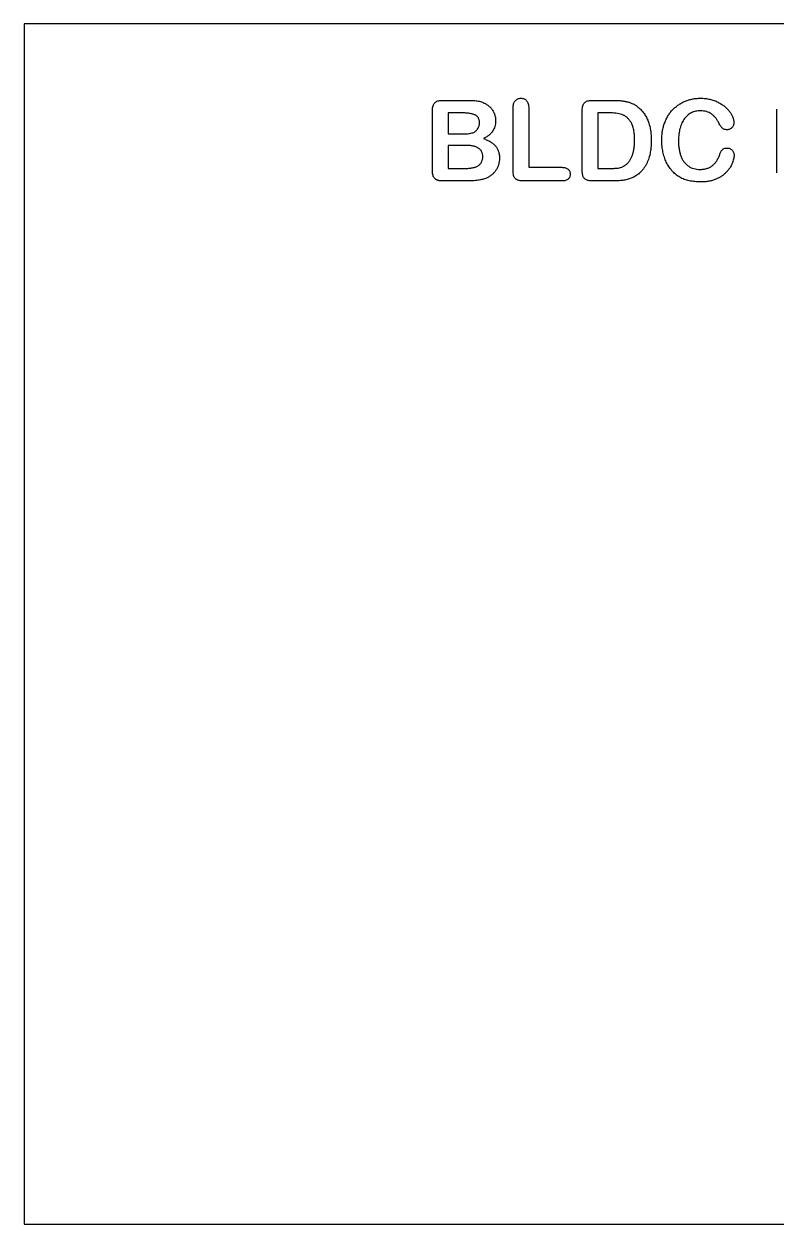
# Model space of a CAD drawing. Header units: millimetres. Extents: x -75 to 75, y -57 to 57.
# Drawn here: x -75.3 to -3.4, y -57.4 to 57.4 of the extents above; entities that cross this region are included whole.
import ezdxf

# ---------------------------------------------------------------- set-up
doc = ezdxf.new("R2010")
doc.units = ezdxf.units.MM

msp = doc.modelspace()

# ---------------------------------------------------------------- linework, layer by layer
at = {"color": 7, "linetype": 'Continuous', "lineweight": 25}
for p, q in [((-75.35, 57.35), (-75.35, -57.35)), ((75.35, 57.35), (-75.35, 57.35)), ((-35.41, 50.05), (-32.92, 50.05)), ((-21.13, 50.05), (-19.08, 50.05)), ((-36.35, 43.31), (-36.35, 49.09)), ((-33.57, 48.85), (-34.85, 48.85)), ((-34.85, 48.85), (-34.85, 46.85)), ((-28.65, 43.31), (-28.65, 49.3)), ((-27.15, 49.3), (-27.15, 43.65)), ((-22.05, 43.45), (-22.05, 49.09)), ((-19.5, 48.85), (-20.55, 48.85)), ((-20.55, 48.85), (-20.55, 43.55)), ((-3.45, 43.13), (-3.45, 49.2)), ((-34.85, 46.85), (-33.4, 46.85)), ((-34.85, 45.75), (-34.85, 43.55)), ((-33.2, 45.75), (-34.85, 45.75)), ((-27.15, 43.65), (-23.98, 43.65)), ((-34.85, 43.55), (-33.15, 43.55)), ((-20.55, 43.55), (-19.35, 43.55)), ((-33.06, 42.35), (-35.41, 42.35)), ((-23.98, 42.35), (-27.73, 42.35)), ((-19.03, 42.35), (-21.06, 42.35)), ((-75.35, -57.35), (75.35, -57.35))]:
    msp.add_line(p, q, dxfattribs=at)
for points, knots in [([(-36.35, 49.09), (-36.35, 49.17), (-36.34, 49.32), (-36.3, 49.52), (-36.23, 49.7), (-36.13, 49.83), (-36, 49.93), (-35.83, 50), (-35.63, 50.04), (-35.48, 50.05), (-35.41, 50.05)], [0, 0, 0, 0, 0.152772, 0.284023, 0.399173, 0.503117, 0.607665, 0.720965, 0.851234, 1, 1, 1, 1]), ([(-32.92, 50.05), (-32.83, 50.05), (-32.66, 50.05), (-32.41, 50.04), (-32.18, 50.01), (-31.97, 49.98), (-31.77, 49.94), (-31.58, 49.88), (-31.41, 49.8), (-31.3, 49.74), (-31.24, 49.71)], [0, 0, 0, 0, 0.153295, 0.29683, 0.429067, 0.552111, 0.668483, 0.78084, 0.89106, 1, 1, 1, 1]), ([(-31.24, 49.71), (-31.2, 49.68), (-31.11, 49.63), (-30.98, 49.53), (-30.86, 49.42), (-30.75, 49.3), (-30.65, 49.17), (-30.56, 49.03), (-30.49, 48.89), (-30.43, 48.74), (-30.38, 48.59), (-30.34, 48.43), (-30.32, 48.26), (-30.32, 48.15), (-30.32, 48.1)], [0, 0, 0, 0, 0.082432, 0.164855, 0.24726, 0.331388, 0.414939, 0.498045, 0.580312, 0.663107, 0.746677, 0.829705, 0.913995, 1, 1, 1, 1]), ([(-28.65, 49.3), (-28.65, 49.37), (-28.64, 49.51), (-28.61, 49.71), (-28.54, 49.88), (-28.45, 50.01), (-28.34, 50.12), (-28.21, 50.2), (-28.06, 50.24), (-27.96, 50.25), (-27.91, 50.25)], [0, 0, 0, 0, 0.164028, 0.308898, 0.436927, 0.555089, 0.666891, 0.774722, 0.883763, 1, 1, 1, 1]), ([(-27.91, 50.25), (-27.85, 50.25), (-27.75, 50.24), (-27.6, 50.2), (-27.47, 50.12), (-27.35, 50.02), (-27.26, 49.88), (-27.19, 49.71), (-27.16, 49.51), (-27.15, 49.37), (-27.15, 49.3)], [0, 0, 0, 0, 0.117206, 0.227639, 0.335766, 0.446489, 0.563783, 0.691981, 0.835377, 1, 1, 1, 1]), ([(-22.05, 49.09), (-22.05, 49.17), (-22.04, 49.32), (-22, 49.52), (-21.94, 49.69), (-21.84, 49.83), (-21.71, 49.93), (-21.54, 50), (-21.35, 50.04), (-21.21, 50.05), (-21.13, 50.05)], [0, 0, 0, 0, 0.152992, 0.285971, 0.402433, 0.507304, 0.610976, 0.724896, 0.853106, 1, 1, 1, 1]), ([(-19.08, 50.05), (-18.95, 50.05), (-18.7, 50.04), (-18.34, 50.02), (-18.02, 49.97), (-17.71, 49.91), (-17.43, 49.82), (-17.16, 49.71), (-16.9, 49.56), (-16.75, 49.43), (-16.67, 49.37)], [0, 0, 0, 0, 0.150635, 0.290636, 0.419884, 0.539455, 0.653804, 0.767646, 0.882454, 1, 1, 1, 1]), ([(-16.67, 49.37), (-16.62, 49.33), (-16.52, 49.24), (-16.38, 49.1), (-16.25, 48.94), (-16.13, 48.79), (-16.02, 48.62), (-15.92, 48.44), (-15.83, 48.26), (-15.75, 48.06), (-15.68, 47.86), (-15.62, 47.65), (-15.57, 47.43), (-15.53, 47.21), (-15.49, 46.97), (-15.47, 46.73), (-15.45, 46.48), (-15.45, 46.31), (-15.45, 46.22)], [0, 0, 0, 0, 0.057023, 0.113993, 0.170501, 0.227433, 0.284661, 0.342396, 0.401245, 0.461255, 0.522553, 0.585016, 0.649063, 0.715076, 0.783373, 0.853071, 0.925243, 1, 1, 1, 1]), ([(-14.45, 46.22), (-14.45, 46.37), (-14.44, 46.67), (-14.39, 47.1), (-14.31, 47.51), (-14.18, 47.9), (-14.03, 48.26), (-13.85, 48.59), (-13.64, 48.9), (-13.4, 49.17), (-13.13, 49.42), (-12.84, 49.64), (-12.53, 49.83), (-12.2, 49.98), (-11.86, 50.1), (-11.5, 50.19), (-11.13, 50.24), (-10.88, 50.25), (-10.75, 50.25)], [0, 0, 0, 0, 0.074505, 0.14539, 0.213117, 0.278617, 0.341813, 0.403443, 0.463501, 0.52331, 0.582458, 0.641055, 0.699407, 0.758524, 0.818232, 0.877891, 0.938443, 1, 1, 1, 1]), ([(-10.75, 50.25), (-10.67, 50.25), (-10.52, 50.25), (-10.3, 50.23), (-10.08, 50.2), (-9.86, 50.16), (-9.66, 50.11), (-9.46, 50.04), (-9.27, 49.97), (-9.08, 49.88), (-8.9, 49.78), (-8.74, 49.68), (-8.58, 49.58), (-8.43, 49.46), (-8.3, 49.35), (-8.17, 49.22), (-8.06, 49.09), (-7.96, 48.96), (-7.86, 48.82), (-7.79, 48.69), (-7.72, 48.56), (-7.66, 48.43), (-7.62, 48.3), (-7.59, 48.17), (-7.57, 48.04), (-7.57, 47.96), (-7.57, 47.92)], [0, 0, 0, 0, 0.053529, 0.105744, 0.156826, 0.206887, 0.256081, 0.304331, 0.352537, 0.400088, 0.446834, 0.492099, 0.535821, 0.578345, 0.620111, 0.660505, 0.700198, 0.739393, 0.777399, 0.813365, 0.847806, 0.880516, 0.912073, 0.942153, 0.971401, 1, 1, 1, 1]), ([(-31.86, 47.88), (-31.86, 47.93), (-31.86, 48.02), (-31.88, 48.14), (-31.92, 48.26), (-31.96, 48.37), (-32.02, 48.46), (-32.1, 48.54), (-32.18, 48.6), (-32.28, 48.66), (-32.4, 48.7), (-32.52, 48.74), (-32.66, 48.78), (-32.82, 48.8), (-32.99, 48.83), (-33.17, 48.84), (-33.36, 48.85), (-33.5, 48.85), (-33.57, 48.85)], [0, 0, 0, 0, 0.062689, 0.119775, 0.173302, 0.223466, 0.271717, 0.319978, 0.368133, 0.418283, 0.472296, 0.53062, 0.595091, 0.664304, 0.739395, 0.820357, 0.906745, 1, 1, 1, 1]), ([(-17.05, 46.23), (-17.05, 46.32), (-17.05, 46.5), (-17.07, 46.77), (-17.09, 47.01), (-17.13, 47.24), (-17.18, 47.44), (-17.24, 47.63), (-17.31, 47.81), (-17.4, 47.96), (-17.49, 48.1), (-17.58, 48.22), (-17.68, 48.33), (-17.79, 48.43), (-17.9, 48.52), (-18.02, 48.59), (-18.14, 48.65), (-18.31, 48.71), (-18.54, 48.77), (-18.84, 48.82), (-19.16, 48.85), (-19.39, 48.85), (-19.5, 48.85)], [0, 0, 0, 0, 0.066635, 0.129301, 0.18771, 0.24211, 0.292941, 0.340261, 0.384153, 0.425623, 0.464852, 0.502003, 0.537582, 0.571813, 0.605015, 0.637447, 0.669407, 0.70143, 0.767873, 0.839223, 0.916594, 1, 1, 1, 1]), ([(-10.74, 49.05), (-10.82, 49.05), (-10.97, 49.04), (-11.2, 49.01), (-11.41, 48.95), (-11.61, 48.87), (-11.8, 48.76), (-11.97, 48.63), (-12.13, 48.48), (-12.28, 48.31), (-12.42, 48.11), (-12.53, 47.89), (-12.63, 47.66), (-12.71, 47.4), (-12.78, 47.12), (-12.82, 46.83), (-12.84, 46.51), (-12.85, 46.3), (-12.85, 46.19)], [0, 0, 0, 0, 0.058545, 0.115013, 0.169587, 0.222731, 0.276314, 0.330118, 0.385279, 0.442791, 0.502267, 0.563316, 0.626746, 0.693334, 0.763789, 0.838279, 0.916924, 1, 1, 1, 1]), ([(-9, 47.89), (-9.05, 47.98), (-9.15, 48.16), (-9.32, 48.4), (-9.51, 48.6), (-9.71, 48.76), (-9.94, 48.89), (-10.18, 48.99), (-10.46, 49.04), (-10.64, 49.05), (-10.74, 49.05)], [0, 0, 0, 0, 0.142604, 0.275111, 0.398635, 0.514745, 0.628616, 0.746036, 0.86878, 1, 1, 1, 1]), ([(-33.4, 46.85), (-33.31, 46.85), (-33.13, 46.85), (-32.89, 46.87), (-32.68, 46.91), (-32.49, 46.95), (-32.34, 47.02), (-32.2, 47.12), (-32.09, 47.24), (-32.03, 47.33), (-32, 47.38)], [0, 0, 0, 0, 0.175446, 0.330768, 0.465552, 0.581967, 0.686925, 0.788884, 0.892046, 1, 1, 1, 1]), ([(-32, 47.38), (-31.98, 47.42), (-31.93, 47.5), (-31.89, 47.62), (-31.86, 47.75), (-31.86, 47.83), (-31.86, 47.88)], [0, 0, 0, 0, 0.246587, 0.493901, 0.741886, 1, 1, 1, 1]), ([(-30.32, 48.1), (-30.32, 48), (-30.33, 47.82), (-30.38, 47.56), (-30.47, 47.31), (-30.6, 47.09), (-30.77, 46.88), (-30.98, 46.7), (-31.21, 46.53), (-31.39, 46.44), (-31.49, 46.4)], [0, 0, 0, 0, 0.128348, 0.249745, 0.36749, 0.48477, 0.603661, 0.727567, 0.859004, 1, 1, 1, 1]), ([(-8.21, 47.24), (-8.26, 47.24), (-8.35, 47.25), (-8.47, 47.27), (-8.58, 47.32), (-8.67, 47.39), (-8.75, 47.48), (-8.83, 47.59), (-8.92, 47.73), (-8.97, 47.83), (-9, 47.89)], [0, 0, 0, 0, 0.129504, 0.245524, 0.349027, 0.445511, 0.551269, 0.678784, 0.827777, 1, 1, 1, 1]), ([(-7.57, 47.92), (-7.57, 47.88), (-7.57, 47.79), (-7.61, 47.66), (-7.67, 47.55), (-7.75, 47.44), (-7.85, 47.36), (-7.96, 47.29), (-8.09, 47.25), (-8.17, 47.24), (-8.21, 47.24)], [0, 0, 0, 0, 0.12565, 0.247772, 0.372489, 0.502404, 0.631547, 0.75379, 0.87435, 1, 1, 1, 1]), ([(-31.49, 46.4), (-31.42, 46.37), (-31.3, 46.33), (-31.13, 46.26), (-30.97, 46.19), (-30.81, 46.1), (-30.68, 46.01), (-30.55, 45.91), (-30.44, 45.81), (-30.33, 45.69), (-30.24, 45.57), (-30.16, 45.44), (-30.1, 45.31), (-30.04, 45.17), (-30, 45.02), (-29.97, 44.86), (-29.95, 44.7), (-29.95, 44.59), (-29.95, 44.53)], [0, 0, 0, 0, 0.07523, 0.14682, 0.215535, 0.281369, 0.344695, 0.406028, 0.465658, 0.523635, 0.581254, 0.638149, 0.695354, 0.753072, 0.811942, 0.872896, 0.935404, 1, 1, 1, 1]), ([(-17.85, 43.92), (-17.78, 43.98), (-17.65, 44.1), (-17.49, 44.31), (-17.35, 44.56), (-17.24, 44.84), (-17.16, 45.14), (-17.09, 45.48), (-17.06, 45.84), (-17.05, 46.1), (-17.05, 46.23)], [0, 0, 0, 0, 0.103775, 0.209904, 0.320807, 0.437978, 0.56343, 0.698232, 0.843267, 1, 1, 1, 1]), ([(-15.45, 46.22), (-15.45, 46.1), (-15.45, 45.88), (-15.48, 45.55), (-15.52, 45.24), (-15.57, 44.95), (-15.64, 44.66), (-15.72, 44.4), (-15.83, 44.14), (-15.95, 43.9), (-16.08, 43.68), (-16.24, 43.46), (-16.41, 43.26), (-16.54, 43.14), (-16.6, 43.08)], [0, 0, 0, 0, 0.099159, 0.193526, 0.284763, 0.37169, 0.455568, 0.536879, 0.615643, 0.693177, 0.769333, 0.845479, 0.92222, 1, 1, 1, 1]), ([(-13.49, 43.33), (-13.54, 43.4), (-13.64, 43.52), (-13.78, 43.72), (-13.9, 43.93), (-14.02, 44.15), (-14.12, 44.38), (-14.21, 44.62), (-14.28, 44.87), (-14.34, 45.12), (-14.39, 45.39), (-14.42, 45.66), (-14.45, 45.93), (-14.45, 46.12), (-14.45, 46.22)], [0, 0, 0, 0, 0.0774646, 0.1552673, 0.2342858, 0.3144702, 0.3958661, 0.4780818, 0.5607511, 0.6451461, 0.7311703, 0.8184238, 0.9083321, 1, 1, 1, 1]), ([(-12.85, 46.19), (-12.85, 46.11), (-12.85, 45.96), (-12.84, 45.75), (-12.82, 45.54), (-12.79, 45.35), (-12.75, 45.16), (-12.71, 44.99), (-12.66, 44.82), (-12.6, 44.66), (-12.53, 44.51), (-12.46, 44.37), (-12.38, 44.25), (-12.29, 44.13), (-12.2, 44.02), (-12.1, 43.92), (-11.99, 43.83), (-11.84, 43.72), (-11.64, 43.61), (-11.38, 43.52), (-11.09, 43.46), (-10.89, 43.45), (-10.79, 43.45)], [0, 0, 0, 0, 0.0580788, 0.1133944, 0.1668793, 0.2178039, 0.2666023, 0.3135461, 0.3583127, 0.4018269, 0.4435089, 0.4839071, 0.5228462, 0.5605893, 0.5975048, 0.6340017, 0.6697809, 0.7053597, 0.7764496, 0.8480047, 0.9220249, 1, 1, 1, 1]), ([(-31.55, 44.67), (-31.55, 44.71), (-31.55, 44.8), (-31.57, 44.93), (-31.6, 45.05), (-31.65, 45.16), (-31.71, 45.26), (-31.78, 45.35), (-31.87, 45.43), (-31.97, 45.49), (-32.08, 45.56), (-32.2, 45.61), (-32.34, 45.65), (-32.49, 45.69), (-32.65, 45.72), (-32.82, 45.74), (-33.01, 45.75), (-33.14, 45.75), (-33.2, 45.75)], [0, 0, 0, 0, 0.061148, 0.11878, 0.17266, 0.225256, 0.276327, 0.326632, 0.378191, 0.430965, 0.486588, 0.546018, 0.609676, 0.677526, 0.750107, 0.827684, 0.911124, 1, 1, 1, 1]), ([(-10.79, 43.45), (-10.74, 43.45), (-10.63, 43.45), (-10.47, 43.47), (-10.32, 43.5), (-10.17, 43.53), (-10.03, 43.58), (-9.9, 43.64), (-9.77, 43.71), (-9.65, 43.79), (-9.54, 43.88), (-9.43, 43.98), (-9.33, 44.09), (-9.24, 44.21), (-9.16, 44.34), (-9.08, 44.48), (-9.01, 44.63), (-8.97, 44.74), (-8.95, 44.79)], [0, 0, 0, 0, 0.067528, 0.132859, 0.195571, 0.257351, 0.317159, 0.376451, 0.435151, 0.493965, 0.552841, 0.612306, 0.672706, 0.734094, 0.79715, 0.862714, 0.93023, 1, 1, 1, 1]), ([(-7.55, 44.8), (-7.55, 44.74), (-7.55, 44.61), (-7.59, 44.42), (-7.65, 44.21), (-7.73, 44), (-7.83, 43.79), (-7.96, 43.58), (-8.12, 43.37), (-8.3, 43.17), (-8.51, 42.97), (-8.74, 42.79), (-9.01, 42.64), (-9.3, 42.5), (-9.61, 42.39), (-9.96, 42.31), (-10.33, 42.26), (-10.58, 42.25), (-10.71, 42.25)], [0, 0, 0, 0, 0.041483, 0.085652, 0.132259, 0.182154, 0.23476, 0.289613, 0.347798, 0.409181, 0.472952, 0.538097, 0.606611, 0.677903, 0.752531, 0.830443, 0.912931, 1, 1, 1, 1]), ([(-8.95, 44.79), (-8.93, 44.84), (-8.9, 44.94), (-8.84, 45.07), (-8.77, 45.19), (-8.7, 45.3), (-8.62, 45.39), (-8.51, 45.45), (-8.37, 45.49), (-8.28, 45.49), (-8.22, 45.49)], [0, 0, 0, 0, 0.143533, 0.27728, 0.40012, 0.51493, 0.625576, 0.739029, 0.861548, 1, 1, 1, 1]), ([(-8.22, 45.49), (-8.18, 45.49), (-8.09, 45.49), (-7.96, 45.45), (-7.85, 45.39), (-7.74, 45.3), (-7.65, 45.19), (-7.59, 45.07), (-7.55, 44.94), (-7.55, 44.85), (-7.55, 44.8)], [0, 0, 0, 0, 0.125006, 0.245889, 0.366954, 0.493336, 0.619717, 0.742738, 0.867787, 1, 1, 1, 1]), ([(-33.15, 43.55), (-33.09, 43.55), (-32.96, 43.55), (-32.78, 43.57), (-32.61, 43.59), (-32.45, 43.62), (-32.31, 43.66), (-32.18, 43.7), (-32.06, 43.76), (-31.95, 43.83), (-31.86, 43.9), (-31.77, 43.98), (-31.7, 44.08), (-31.65, 44.18), (-31.6, 44.29), (-31.57, 44.41), (-31.55, 44.53), (-31.55, 44.62), (-31.55, 44.67)], [0, 0, 0, 0, 0.087365, 0.169264, 0.24597, 0.3178, 0.38563, 0.448456, 0.507993, 0.564288, 0.617972, 0.67027, 0.721547, 0.773883, 0.826332, 0.881685, 0.93936, 1, 1, 1, 1]), ([(-29.95, 44.53), (-29.95, 44.43), (-29.96, 44.22), (-30.03, 43.92), (-30.13, 43.64), (-30.28, 43.38), (-30.46, 43.14), (-30.67, 42.93), (-30.92, 42.75), (-31.1, 42.67), (-31.19, 42.63)], [0, 0, 0, 0, 0.129251, 0.255228, 0.379102, 0.504438, 0.628879, 0.75125, 0.873908, 1, 1, 1, 1]), ([(-23.98, 43.65), (-23.92, 43.65), (-23.8, 43.65), (-23.64, 43.61), (-23.5, 43.55), (-23.39, 43.47), (-23.3, 43.37), (-23.23, 43.25), (-23.2, 43.13), (-23.19, 43.04), (-23.19, 43)], [0, 0, 0, 0, 0.155034, 0.29564, 0.422721, 0.544076, 0.659398, 0.770688, 0.882761, 1, 1, 1, 1]), ([(-19.35, 43.55), (-19.29, 43.55), (-19.17, 43.55), (-19, 43.55), (-18.86, 43.56), (-18.69, 43.57), (-18.49, 43.6), (-18.3, 43.66), (-18.15, 43.72), (-18.04, 43.78), (-17.94, 43.84), (-17.88, 43.89), (-17.85, 43.92)], [0, 0, 0, 0, 0.1184959, 0.2231822, 0.3150982, 0.3923453, 0.5394196, 0.6947227, 0.773569, 0.8512943, 0.925516, 1, 1, 1, 1]), ([(-35.41, 42.35), (-35.45, 42.35), (-35.53, 42.35), (-35.64, 42.36), (-35.74, 42.38), (-35.84, 42.41), (-35.93, 42.44), (-36.01, 42.48), (-36.07, 42.52), (-36.16, 42.59), (-36.24, 42.71), (-36.3, 42.88), (-36.34, 43.08), (-36.35, 43.23), (-36.35, 43.31)], [0, 0, 0, 0, 0.0792275, 0.151752, 0.2199923, 0.2832171, 0.3418903, 0.397935, 0.4505, 0.5016206, 0.6056985, 0.7203809, 0.8503466, 1, 1, 1, 1]), ([(-31.19, 42.63), (-31.25, 42.6), (-31.37, 42.55), (-31.57, 42.49), (-31.78, 42.45), (-32, 42.41), (-32.24, 42.38), (-32.5, 42.36), (-32.77, 42.35), (-32.96, 42.35), (-33.06, 42.35)], [0, 0, 0, 0, 0.1029242, 0.2101943, 0.3221387, 0.4403825, 0.5659616, 0.7001564, 0.8456322, 1, 1, 1, 1]), ([(-27.73, 42.35), (-27.81, 42.35), (-27.95, 42.36), (-28.15, 42.4), (-28.31, 42.47), (-28.44, 42.57), (-28.54, 42.71), (-28.61, 42.88), (-28.64, 43.09), (-28.65, 43.24), (-28.65, 43.31)], [0, 0, 0, 0, 0.1481179, 0.2758521, 0.3887405, 0.4924797, 0.5970066, 0.7137747, 0.8468285, 1, 1, 1, 1]), ([(-23.19, 43), (-23.19, 42.95), (-23.2, 42.86), (-23.23, 42.73), (-23.3, 42.62), (-23.39, 42.52), (-23.5, 42.44), (-23.64, 42.39), (-23.8, 42.35), (-23.91, 42.35), (-23.98, 42.35)], [0, 0, 0, 0, 0.120223, 0.232558, 0.344108, 0.456772, 0.574921, 0.701249, 0.841888, 1, 1, 1, 1]), ([(-21.06, 42.35), (-21.13, 42.35), (-21.25, 42.35), (-21.43, 42.38), (-21.58, 42.42), (-21.7, 42.47), (-21.8, 42.55), (-21.88, 42.63), (-21.95, 42.73), (-21.99, 42.84), (-22.01, 42.97), (-22.04, 43.12), (-22.05, 43.28), (-22.05, 43.39), (-22.05, 43.45)], [0, 0, 0, 0, 0.114754, 0.215218, 0.30322, 0.379365, 0.449245, 0.515784, 0.5814, 0.648612, 0.722944, 0.805292, 0.89784, 1, 1, 1, 1]), ([(-16.6, 43.08), (-16.66, 43.03), (-16.76, 42.95), (-16.93, 42.83), (-17.1, 42.73), (-17.28, 42.64), (-17.47, 42.57), (-17.66, 42.5), (-17.87, 42.45), (-18.08, 42.41), (-18.29, 42.39), (-18.53, 42.37), (-18.77, 42.35), (-18.94, 42.35), (-19.03, 42.35)], [0, 0, 0, 0, 0.078968, 0.156627, 0.234241, 0.311963, 0.389947, 0.468751, 0.549095, 0.630751, 0.715322, 0.804967, 0.899821, 1, 1, 1, 1]), ([(-10.71, 42.25), (-10.81, 42.25), (-11, 42.25), (-11.29, 42.28), (-11.56, 42.31), (-11.82, 42.36), (-12.07, 42.42), (-12.3, 42.5), (-12.52, 42.59), (-12.73, 42.71), (-12.94, 42.84), (-13.13, 42.98), (-13.32, 43.15), (-13.43, 43.27), (-13.49, 43.33)], [0, 0, 0, 0, 0.096867, 0.189421, 0.278349, 0.363475, 0.44526, 0.525592, 0.603756, 0.681096, 0.758174, 0.837071, 0.917159, 1, 1, 1, 1])]:
    msp.add_open_spline(points, degree=3, knots=knots, dxfattribs=at)

doc.saveas('drawing.dxf')
